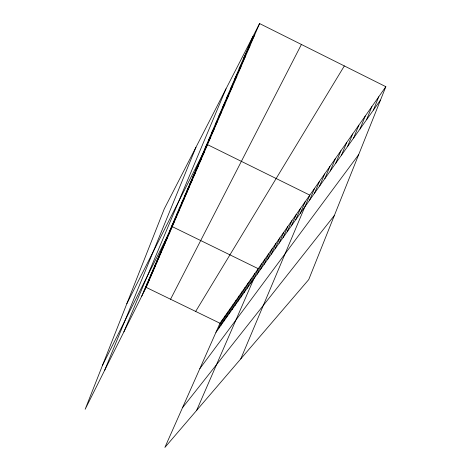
<?xml version="1.0" encoding="UTF-8"?>
<svg xmlns="http://www.w3.org/2000/svg" width="471" height="471" viewBox="0 0 471 471"><rect width="100%" height="100%" fill="white"/><g stroke="black" fill="none" stroke-linecap="round" stroke-linejoin="round"><path stroke-width="0.71" d="M385.837 86.688L308.729 279.603L164.874 447.45L219.981 323.247L385.837 86.688L259.58 23.55L164.273 208.865L85.163 409.258L146.14 287.375L259.58 23.55M373.403 110.09L378.731 96.82M366.573 119.728L371.878 106.599M359.991 129.025L365.26 116.043M353.627 138.003L358.867 125.156M104.674 370.259L195.971 147.235M347.48 146.675L352.685 133.976M341.54 155.065L346.709 142.495M330.23 171.032L335.328 158.733M335.794 163.178L340.927 150.744M324.837 178.639L329.906 166.469M319.621 186.01L324.649 173.964M123.867 331.89L226.021 88.801M309.647 200.081L314.604 188.288M314.557 193.151L319.55 181.235M240.763 358.908L309.806 195.129L207.511 144.644L126.834 303.695M295.776 219.663L300.622 208.229M300.262 213.328L305.149 201.776M287.175 231.803L291.949 220.599M291.414 225.821L296.224 214.499M141.671 296.306L252.956 36.426M279.044 243.283L283.748 232.297M283.053 237.625L287.793 226.527M271.343 254.152L275.977 243.383M275.141 248.788L279.809 237.914M264.043 264.455L268.605 253.893M267.646 259.374L272.244 248.706M257.107 274.246L261.605 263.884M260.534 269.412L265.061 258.95M250.419 283.683L254.846 273.521M196.631 410.4L258.232 268.688L172.251 226.639L102.584 365.125M240.852 297.189L245.179 287.31M243.96 292.797L248.323 282.824M247.151 288.299L251.543 278.231M231.962 309.735L236.189 300.127M234.858 305.655L239.115 295.959M237.82 301.475L242.112 291.684M223.678 321.428L227.811 312.079M226.374 317.625L230.543 308.187M229.136 313.727L233.333 304.207M218.462 328.793L222.536 319.609M221.04 325.155L225.144 315.888M150.573 275.511L155.247 266.186M148.712 279.862L153.346 270.613M146.887 284.113L151.479 274.946M145.109 288.27L149.66 279.185M143.372 292.332L147.876 283.324M169.466 231.402L174.558 221.282M164.944 241.953L169.943 232.02M162.736 247.11L167.682 237.266M160.582 252.138L165.486 242.382M158.486 257.036L163.337 247.375M156.437 261.823L161.241 252.244M154.435 266.498L159.198 257.001M152.48 271.055L157.202 261.646M186.999 190.461L192.456 179.657M184.285 196.79L189.689 186.092M181.647 202.948L186.999 192.351M179.08 208.941L184.379 198.444M176.584 214.776L181.824 204.379M174.146 220.463L179.339 210.154M171.774 226.003L176.919 215.789M198.638 163.278L204.326 152.056M195.6 170.367L201.229 159.257M192.651 177.255L198.22 166.251M189.784 183.949L195.294 173.045M218.915 115.931L224.973 104.032M215.265 124.444L221.264 112.663M211.732 132.698L217.667 121.029M208.306 140.694L214.175 129.142M204.985 148.453L210.796 137.008M234.758 78.922L241.093 66.541M230.596 88.642L236.86 76.384M226.575 98.039L232.768 85.905M222.677 107.129L228.806 95.113M248.158 47.63L254.711 34.878M243.536 58.433L250.013 45.805M239.074 68.854L245.473 56.355M170.561 299.238L301.405 44.462M195.665 311.437L344.33 65.934M215.942 332.349L380.474 100.105M199.851 368.616L358.672 154.647M182.507 407.715L334.357 215.482M146.14 287.375L219.981 323.247"/></g></svg>
